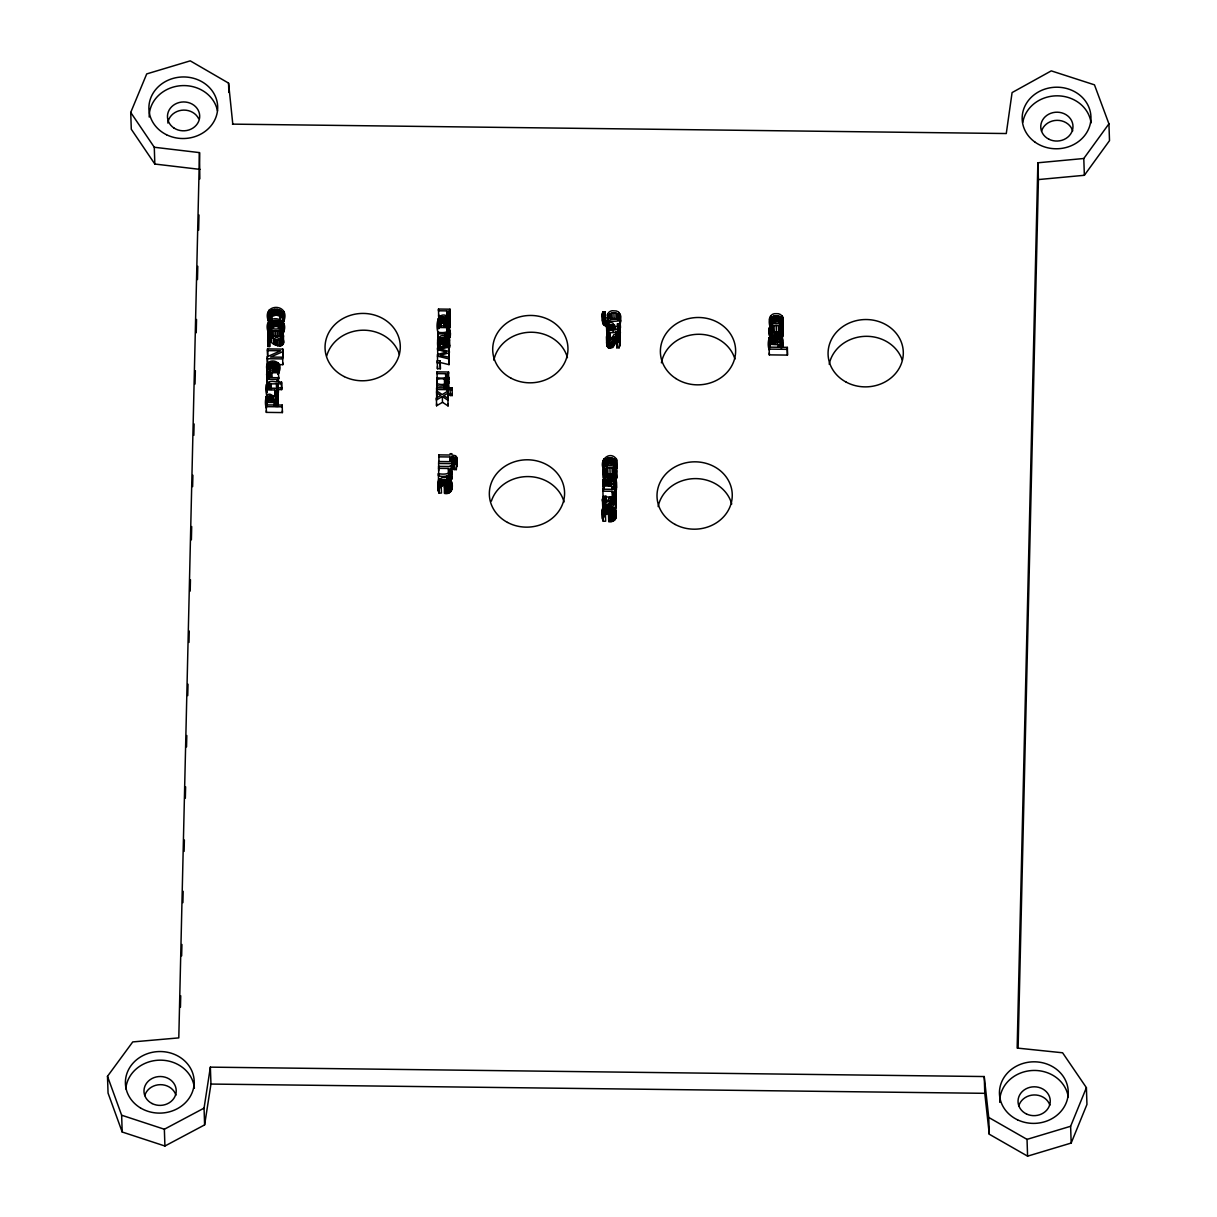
<?xml version="1.0" encoding="UTF-8"?>
<svg xmlns="http://www.w3.org/2000/svg" width="1217" height="1217" viewBox="0 0 1217 1217"><rect width="100%" height="100%" fill="white"/><g stroke="black" fill="none" stroke-linecap="round" stroke-linejoin="round"><path stroke-width="1.5" d="M232.766 123.906L228.553 83.106L190.248 60.85L146.709 73.918L130.721 112.451L154.285 147.257L199.497 152.612L178.793 1037.888L132.744 1041.919L107.492 1076.3L108.054 1093.079L122.187 1132.008L164.919 1146.018L204.608 1124.904L210.967 1084.058L210.358 1067.142L984.234 1076.543L988.736 1117.449L989.284 1134.229L1027.589 1156.15L1071.173 1143.052L1086.948 1104.443L1086.401 1087.663L1062.593 1052.781L1017.153 1048.065L1037.858 162.789L1083.784 158.499L1108.93 123.845L1094.463 84.84L1051.275 70.875L1012.088 92.583L1006.276 133.535L232.417 124.134M180.451 1007.174L180.725 995.765M181.652 955.877L181.926 944.483M182.9 902.679L183.159 891.285M184.102 851.398L184.36 839.989M185.334 798.2L185.608 786.806M186.536 746.903L186.809 735.509M187.737 695.622L188.011 684.213M188.985 642.424L189.259 631.03M190.187 591.127L190.445 579.733M191.388 539.831L191.693 526.535M192.621 486.648L192.894 475.238M193.822 435.351L194.096 423.957M195.024 384.055L195.344 370.759M196.226 332.773L196.53 319.462M197.473 279.575L197.778 266.28M198.63 230.18L198.98 214.983M199.831 178.884L199.497 152.612M266.204 404.896L266.158 406.63L282.192 406.813L282.222 405.078L266.204 404.896L266.356 412.38L282.374 412.578L282.42 410.844M267.329 356.672L267.481 364.476L267.329 356.672L280.701 350.77L267.481 350.618L267.512 348.899L282.846 349.096L282.968 357.433L282.846 349.096M267.71 340.79L267.907 332.317L270.052 332.347L275.377 337.033L279.089 338.478L281.507 337.079L280.427 332.85L282.618 332.773C287.166 342.951 272.167 341.308 269.626 334.066L269.657 346.556L267.892 346.541L267.71 340.79L269.459 340.806M266.356 412.38L266.401 410.646M266.493 406.448L266.447 408.167C264.089 403.496 265.549 388.816 273.11 396.194C272.319 403.207 278.571 400.606 275.727 395.282L277.689 395.206L278.1 405.885L277.902 392.361L276.35 389.988L278.054 390.018L278.1 388.284L266.599 388.147L266.553 389.881L274.723 389.972C275.514 391.661 277.339 396.164 277.902 392.361M266.782 393.897L266.751 395.631C264.378 385.667 265.823 379.232 276.639 382.062L276.67 380.891L278.267 380.906L278.237 382.077L281.553 382.123L281.69 389.607L278.389 389.562L278.313 392.756L278.206 383.811L281.507 383.857L281.69 389.607M266.995 385.074L267.04 383.34M267.892 346.541L267.907 332.317M269.657 346.556L269.626 334.066M272.684 372.493L272.745 362.483L269.185 363.837L268.638 368.721M272.851 371.809L272.745 362.483M274.236 362.499L274.099 367.945C278.313 368.736 278.282 362.194 274.236 362.499L274.418 368.264M268.227 388.269L268.896 383.933L276.594 383.796L276.518 386.976L278.13 387.006L278.206 383.811M278.297 379.461L278.343 377.726L269.763 377.62C264.774 372.006 275.514 372.235 278.45 373.102L278.495 371.368C274.692 369.268 262.431 371.383 268.12 377.605L266.842 377.589L266.797 379.324L278.297 379.461L278.404 382.336M276.533 395.753L278.252 395.768L278.282 394.034M278.678 377.118L278.647 378.852L278.495 371.368M281.507 383.857L281.553 382.123M282.785 351.683L270.524 357.053L282.648 357.205L282.618 358.909L267.284 358.726M277.689 364.598L282.8 364.659L282.846 362.955M436.538 392.848L440.828 395.464L436.431 397.913L436.371 400.043L442.303 396.559L447.871 400.18L447.917 398.202L443.673 395.616L448.039 393.182L448.084 391.053L442.212 394.521L436.584 390.87L436.736 398.598L436.66 387.767L448.16 387.904L448.236 398.933L448.039 393.182M436.66 387.767L436.629 389.501L448.115 389.638M436.857 379.445C449.605 375.718 449.697 387.904 436.766 383.553L436.72 385.287C440.387 387.584 453.272 385.104 446.7 379.232L448.617 377.422L447.217 373.725L448.495 373.741L448.541 372.006L437.04 371.87L436.994 373.604L445.574 373.71C450.549 379.095 439.337 378.259 436.903 377.711L437.055 385.196L436.903 377.711M437.299 360.749L437.238 362.955L440.174 363.001L440.371 368.751L437.435 368.705L437.299 360.749L440.235 360.795L440.371 368.751M437.542 360.43L437.435 354.512L446.365 352.109L437.557 349.507L437.588 347.91L449.149 345.415L449.301 352.976L449.347 351.165M439.276 343.666L439.824 338.782L443.384 337.428L443.216 344.563C449.134 346.571 452.313 337.55 446.076 336.029C436.492 332.895 436.842 344.213 438.576 350.07L437.968 332.15C440.889 333.017 451.644 333.23 446.654 327.616L438.074 327.525L438.105 325.791L449.605 325.928L449.575 327.662L448.297 327.647C450.701 330.613 451.674 336.896 448.206 339.269M438.5 309.042L438.47 310.776L446.624 310.883C447.263 315.34 452.1 315.355 448.252 310.898L449.955 310.928L450.001 309.194L438.5 309.042L438.652 316.542L441.923 316.572M442.303 396.559L442.486 402.31L436.568 405.793L436.614 403.664M436.812 395.251L436.857 393.517M436.949 389.318L436.918 391.053L436.766 383.553M437.222 377.62L437.177 379.354L437.04 371.87M437.435 368.705L437.481 366.515M437.785 353.66L437.755 355.258L437.588 347.91M438.12 339.634L437.968 332.15M438.303 331.541L438.257 333.275C435.032 324.711 438.014 309.133 449.195 317.302C452.055 320.938 447.704 325.304 443.703 324.102L443.87 316.968L439.961 318.9L440.965 323.768L438.85 323.844L437.968 320.314M438.652 316.542L438.698 314.807M440.174 363.001L440.235 360.795M438.531 468.332L448.267 468.454C453.911 474.813 441.71 474.569 438.409 473.58L438.363 475.543C442.653 477.901 456.558 475.558 450.123 468.484L451.568 468.499L451.613 466.537L438.576 466.37L438.713 474.098M438.637 463.494L438.683 461.532L451.72 461.684L451.674 463.647L438.637 463.494L438.713 470.69M456.953 463.099L456.953 466.796L456.755 457.349L455.188 455.645L451.872 455.036L451.903 453.713L450.092 453.698L450.062 455.021L438.85 454.884L438.805 456.847L450.016 456.983L450.153 461.304M438.592 479.331L438.546 481.293L438.409 473.58M443.505 346.754L443.384 337.428M443.977 326.293L443.87 316.968M444.874 337.444L444.753 342.89C448.951 343.681 448.921 337.139 444.874 337.444L445.057 343.209L447.324 344.076M445.346 316.983L445.224 322.429C449.438 323.22 449.408 316.679 445.346 316.983L445.544 322.733L446.822 323.007L446.624 317.257M439.063 493.128C436.918 486.541 437.192 474.508 447.613 477.992C454.915 480.319 453.637 495.654 444.555 493.402L444.555 479.574C440.128 478.829 438.272 484.488 441.269 487.287L441.467 493.037L439.063 493.128L438.561 486.648M444.555 493.402L444.555 479.574M446.243 479.589L446.091 485.766C450.868 486.648 450.822 479.239 446.243 479.589L446.426 485.34L448.997 486.344L448.784 478.464M439.231 362.27L449.027 364.628L448.875 357.129L440.022 355.303L448.982 352.9L449.012 351.47L440.158 348.929L449.119 347.21L449.149 345.415M442.486 402.31L448.069 405.93L448.115 403.953M448.312 395.388L448.039 384.116M448.677 379.491L448.723 377.772M449.027 364.628L448.982 352.9M449.164 358.665L449.012 351.47M449.758 333.412L449.803 331.678M450.199 314.944L450.153 316.679L450.001 309.194M450.092 387.812L450.047 389.775L452.055 389.805L452.1 387.827L450.092 387.812L450.229 395.525L452.237 395.555L452.283 393.578M450.229 395.525L450.275 393.563M450.016 456.983L449.94 460.163L451.75 460.193L451.872 469.397L451.918 467.434M451.75 460.193L451.826 456.938L454.519 457.501L455.204 462.156M451.796 472.287L451.75 474.25L450.305 474.234M451.826 456.938L451.948 465.944L450.123 465.928M453.85 463.814L453.911 461.578L456.177 461.608L456.314 469.595L454.047 469.564L453.85 463.814L456.132 463.844M454.047 469.564L453.911 461.578M456.314 469.595L456.375 467.358M615.878 491.333L615.924 489.371L602.887 489.204L602.841 491.166L612.105 491.288C612.82 496.323 618.297 496.353 613.946 491.303L615.878 491.333L615.893 501.298M608.561 515.81L608.743 507.732C604.317 506.987 602.461 512.646 605.457 515.445L605.655 521.195L603.267 521.287L602.75 514.806C597.547 495.334 630.406 512.676 608.561 515.81L608.743 521.576C613.262 522.884 618.251 518.062 614.981 513.863M608.743 521.576L608.743 507.732M610.432 507.748L610.28 513.924C615.057 514.806 615.011 507.398 610.432 507.748L610.615 513.498L613.185 514.502L613.003 508.736M604.879 312.526L604.712 317.515L608.804 318.595C604.986 315.081 609.458 309.757 613.9 310.837C620.533 310.152 620.913 316.892 620.062 320.695C614.189 321.76 598.429 322.429 602.856 311.826L605.138 311.948L605.062 318.291L605.138 311.948M616.076 497.084L615.908 478.266L613.672 478.357L613.87 484.107M620.29 324.604L620.259 326.46L620.107 318.854M769.159 347.149L769.114 349.112L787.277 349.34L787.46 355.09L769.311 354.862L769.159 347.149L787.323 347.362L787.46 355.09M769.311 354.862L769.357 352.9M769.463 348.153L769.418 350.1C766.482 344.685 768.901 329.168 776.994 337.292C776.096 345.232 783.185 342.296 779.945 336.257L782.181 336.166L782.622 347.514L781.907 331.815C785.148 327.921 780.721 322.748 776.233 323.509C768.581 322.535 767.318 332.332 770.361 337.428L769.235 328.651M787.277 349.34L787.323 347.362M1018.112 1047.746L1038.405 179.568L1037.858 162.789M609.96 333.93L608.865 335.512L609.063 341.277L610.158 339.68L609.96 333.93L607.496 333.899L606.705 335.573L607.42 341.171L609.458 342.296L612.577 341.749L614.722 336.957L616.334 336.059L618.114 338.402L616.593 342.023L616.776 347.773L619.118 347.803L620.107 343.27M606.614 342.388C607.344 354.421 614.022 344.061 617.323 341.992L617.886 342.509M605.975 496.232L604.879 497.814L605.077 503.579L606.157 501.982L605.975 496.232L603.51 496.201L602.324 500.065L602.932 502.804L604.697 504.37L607.587 504.538L609.321 503.245L611.117 498.757L613.14 498.544L614.113 500.704L612.699 507.2M269.809 339.817C272.349 347.058 287.349 348.701 282.816 338.539M613.672 478.357C615.361 489.112 611.238 483.514 609.245 477.749C604.849 475.026 600.103 481.217 604.393 484.518L603.008 484.488L604.043 489.614L603.845 483.864M604.393 470.34C597.441 461.319 609.626 449.666 616.471 459.068L616.73 468.895L616.669 464.833M782.272 328.377L783.261 323.798M277.795 374.288C287.82 358.589 260.575 355.47 267.831 372.25M267.162 370.424L267.101 372.63L266.979 364.674M266.523 384.268L266.736 386.869L268.47 386.778L268.136 385.393M278.952 365.572L276.852 369.01L272.578 369.618M448.175 329.259L450.168 326.704L449.697 318.124M448.434 349.233L449.697 345.248M451.659 489.842L451.492 481.917M282.755 323.57C293.89 302.044 258.247 302.075 269.474 323.403L268.075 313.377M607.161 326.217C599.509 325.593 603.891 316.314 602.856 311.826M603.449 466.872L604.453 463.753M769.661 317.88L770.011 326.704C768.231 321.486 769.068 312.769 776.446 313.667C781.344 312.952 785.163 318.55 782.075 322.627L783.185 334.569L782.105 337.581M447.171 390.672L448.723 388.801L448.328 386.534M268.257 319.128L268.409 317.835M449.818 330.781L447.263 333.777L437.922 333.884M449.803 475.132L449.986 480.898L451.933 478.616L451.066 475.117M267.923 323.311L268.409 332.85C260.377 312.252 292.886 315.462 282.633 334.127L282.45 328.362L283.561 326.156M602.963 470.751C603.282 463.692 616.639 463.783 616.715 470.918C616.38 477.962 603.024 477.885 602.963 470.751L604.088 479.528L603.891 473.778M615.011 480.441L616.776 477.794L616.41 471.664M769.57 333.26L769.509 335.527M283.759 331.906L283.637 323.494M609.489 314.899L610.615 318.626L617.764 318.702C622.526 311.567 605.975 310.35 609.489 318.458M617.475 323.768C619.164 334.523 615.057 328.909 613.049 323.159C608.652 320.421 603.906 326.612 608.196 329.913L606.811 329.898L606.766 331.861C612.82 333.975 623.454 332.317 619.712 323.676L617.475 323.768L617.673 329.518M618.738 337.048L620.153 335.025L620.229 327.236M614.92 491.638L616.35 489.614L616.41 481.841M782.683 339.741C783.003 346.906 773.236 344.046 769.235 344.35L769.281 342.403L770.665 342.418L769.098 337.9M266.143 396.727L267.527 400.712L266.31 400.697L266.264 402.416L275.133 402.462L277.917 400.134M616.471 459.068L615.802 464.727L613.338 464.696C621.157 456.01 599.251 455.751 606.674 464.498L606.766 467.374M603.008 485.75L613.003 486.496L615.848 484.64M779.701 325.471L779.61 322.596C787.429 313.91 765.523 313.651 772.947 322.399L777.709 321.531L780.766 322.931M604.94 470.051C604.058 475.238 614.342 475.664 614.828 470.903C614.342 465.472 602.506 466.704 605.047 472.926M771.228 327.951C770.331 333.139 780.629 333.564 781.101 328.803C780.234 322.748 767.41 325.243 771.365 332.271M269.642 323.752C268.546 330.339 281.386 330.918 281.964 324.802C281.036 317.394 265.641 319.934 269.702 328.438M455.112 459.281L454.762 461.015L456.771 461.03M269.946 312.556L270.113 317.743C264.393 305.558 289.387 307.84 280.093 317.789L280.184 320.664M204.608 1124.904L204.06 1108.124L210.358 1067.142M448.434 383.933L448.464 377.97M619.833 346.16L619.909 337.52L618.921 335.284L616.928 334.143L613.885 334.629L611.588 339.482L610.021 340.364L608.257 338.858L608.865 335.512M615.133 510.106L616.167 506.515L615.711 493.996M267.968 397.138L269.14 400.728L272.319 400.773L270.646 396.179L268.364 396.529L268.075 400.028M608.546 326.825L609.869 324.772L612.394 325.167L613.642 329.99L610.021 329.944L608.546 326.825L608.637 329.701M604.895 480.472L606.203 484.533L609.823 484.579L609.048 480.35L607.04 479.239L604.895 480.472L604.819 484.305M771.167 338.372L772.491 342.433L776.096 342.479L775.32 338.25L773.327 337.139L771.167 338.372L771.198 343.088M619.742 324.483L620.533 315.842M278.1 399.495L278.1 398.111M450.001 320.39L449.727 318.322M604.271 503.032L604.879 497.814M602.917 503.64L603.617 509.223L603.434 503.473M282.694 322.125L283.85 312.267M613.14 498.544L613.338 504.294L611.299 504.507L610.341 506.744L610.143 500.993M615.087 508.676L615.924 499.822L614.357 497.053L609.9 496.947L606.72 502.591L605.123 502.499L604.18 500.157M438.607 323.889L438.728 328.849L438.409 318.139M451.477 484.092L449.21 486.967L444.372 487.652M439.93 325.319L441.573 323.205L444.053 322.718M267.071 378.943L267.162 381.819M268.531 327.875L268.044 331.663M604.073 467.693L603.236 477.627M769.905 342.388L769.768 346.739L769.585 340.973M1071.173 1143.052L1070.625 1126.273L1086.401 1087.663M619.118 347.803L619.651 340.41M267.177 388.923L266.919 392.619L266.706 383.674M444.753 485.324L441.923 485.872L440.311 487.515L440.128 481.765M608.941 513.483L606.112 514.03L604.271 516.434L604.073 510.668M267.329 400.895L266.249 403.101L267.238 405.9M616.776 347.773L617.125 336.242M1038.405 179.568L1084.362 175.294L1109.508 140.64L1108.93 123.845M613.946 464.529L609.23 463.601L605.701 465.457L605.518 459.707M771.974 323.357L772.978 322.307L772.78 316.557M607.937 329.366L606.72 331.861L607.846 335.025L607.663 329.275M267.77 324.62C267.877 331.648 278.389 332.545 282.45 328.362M770.178 331.678L775.99 333.945L781.907 331.815M281.37 311.141L281.568 316.907L276.289 314.975L270.935 316.8L270.752 311.05M281.142 322.353L281.34 328.118L276.031 326.308L270.676 327.997L270.478 322.246M610.265 319.599L614.083 318.611L617.582 319.508L617.384 313.758M272.943 368.234L269.368 369.588L269.185 363.837M443.581 343.179L440.022 344.533L439.824 338.782M281.736 334.964L277.598 336.47L272.441 336.09L272.243 330.324M107.492 1076.3L121.639 1115.213L164.356 1129.239L204.06 1108.124M612.957 468.149L613.155 473.9L606.37 474.174L606.172 468.423M777.724 339.619L780.28 338.95L780.097 333.184M609.9 481.795L614.007 481.05M988.736 1117.449L1027.026 1139.371L1070.625 1126.273M779.245 326.05L779.428 331.8L773.358 331.724L773.16 325.973M269.292 317.652L271.726 317.546L271.817 320.421M769.524 319.021L770.483 322.49L772.947 322.399M438.379 344.32L440.493 344.244L439.185 340.775M267.74 369.375L269.855 369.299L268.546 365.83M603.252 461.121L604.195 464.59L606.674 464.498M438.881 487.363L441.269 487.287M602.704 514.669L605.457 515.445M779.61 322.596L782.075 322.627M280.093 317.789L282.557 317.82M613.657 326.369L616.958 326.415M608.394 335.679L606.994 335.649L606.629 325.411M608.743 337.626L612.303 337.672M616.593 342.023L618.936 342.053M278.434 387.827L281.736 387.873M271.65 395.692L274.905 395.723L276.076 399.465L275.94 391.996M452.024 462.703L454.717 463.251M612.592 504.325L614.95 504.355M210.967 1084.058L984.781 1093.322L989.284 1134.229M130.721 112.451L131.284 129.23L154.833 164.036L200.044 169.391M446.274 341.779L445.087 341.521L444.89 335.77M610.645 511.596L611.984 511.901M437.405 356.125L448.845 358.863M774.666 341.003L775.716 341.399M272 400.499L271.087 400.15L270.995 397.274M269.824 313.408L271.726 317.546M619.909 342.433L618.921 335.284M615.133 503.336L616.167 506.515M610.28 484.168L610.904 485.142L610.721 479.392M615.011 498.072L615.985 500.506M450.792 485.705L451.781 488.823M278.267 368.568L279.134 371.322M283.029 315.766L284.139 319.341M282.816 327.023L283.926 330.568M449.636 334.949L450.001 336.546M438.439 337.717L438.257 349.309M620.32 319.721L620.731 321.592M782.364 341.916L782.881 345.491M619.909 329.427L620.411 333.002M616.608 487.591L616.258 479.833M278.191 402.34L278.328 404.105M1083.784 158.499L1084.362 175.294M1027.026 1139.371L1027.589 1156.15M984.234 1076.543L984.781 1093.322M783.063 318.048L783.246 325.882M782.744 316.983L782.85 319.858M782.82 321.045L783.003 326.795M782.911 327.708L783.048 335.694M782.212 316.024L782.303 318.9M782.592 326.688L782.774 332.454M782.485 330.948L782.683 336.698M782.531 337.733L782.714 343.483M781.192 318.413L781.36 322.018M782.12 342.54L782.257 346.86M780.964 317.759L781.116 322.079M781.04 328.073L781.131 330.948M781.633 343.24L781.786 347.545M780.584 317.181L780.721 324.026M780.827 327.434L780.918 330.309M781.101 332.576L781.238 336.896M780.447 326.886L780.599 331.207M781.01 343.787L781.162 348.092M780.021 316.663L780.173 324.833M779.93 326.415L780.112 332.165M780.569 338.098L780.706 342.418M779.321 316.253L779.519 322.018M779.945 336.257L780.143 342.007M780.234 344.168L780.325 347.043M778.484 315.964L778.682 321.714M778.91 333.625L779.093 339.376M779.276 344.396L779.367 347.271M778.378 325.776L778.576 331.526M777.511 315.766L777.709 321.531M778.15 344.457L778.241 347.332M777.541 333.869L777.724 342.494M777.389 338.356L777.541 342.677M776.4 315.705L776.598 321.455M777.039 338.722L777.191 343.042M776.187 325.548L776.37 331.298M775.305 315.751L775.503 321.501M775.99 333.945L776.127 338.25M775.64 338.98L775.792 343.285M775.32 338.25L775.472 342.57M774.347 315.903L774.529 321.653M774.849 337.672L775.001 341.977M774.438 333.838L774.529 336.713M773.495 316.177L773.693 321.927M774.027 325.73L774.21 331.48M774.195 337.276L774.392 343.027M773.327 337.139L773.51 342.89M772.202 317.029L772.415 324.543M772.445 326.323L772.643 332.089M771.791 317.607L771.928 321.927M771.882 326.78L772.019 331.1M772.339 337.261L772.521 343.027M771.532 318.261L771.669 322.581M771.913 333.093L772.004 335.968M771.472 327.327L771.624 331.632M771.608 337.687L771.761 341.992M770.544 315.903L770.635 318.778M770.483 322.49L770.62 326.795M770.939 332.454L771.076 336.774M770.133 321.744L770.27 326.065M769.372 327.51L769.829 336.546M769.342 337.231L769.524 342.996M620.442 314.884L620.64 320.649M620.122 313.971L620.457 323.159M620.062 325.228L620.153 335.025M619.651 330.05L619.849 335.801M619.727 336.683L620.153 344.213M618.86 312.404L618.966 315.279M618.495 315.416L618.647 319.736M619.179 330.735L619.59 341.688M618.282 314.792L618.434 319.097M618.54 331.283L618.692 335.603M617.917 314.229L618.099 319.995M618.099 325.608L618.388 330.081M617.764 331.678L617.901 335.983M618.008 337.505L618.16 341.81M617.688 336.759L617.84 341.064M616.715 313.377L616.913 319.128M616.806 331.891L616.913 334.781M615.908 313.104L616.106 318.854M616.334 336.059L616.517 341.825M615.68 331.967L615.772 334.842M615.619 336.151L615.802 341.916M615.163 327.114L615.27 329.99M614.524 324.787L614.615 327.662M615.102 336.455L615.285 342.205M613.9 312.86L614.083 318.611M614.722 336.957L614.92 342.722M614.418 337.717L614.6 343.468M614.144 338.691L614.326 344.441M613.49 328.21L613.581 331.085M613.824 339.817L614.022 345.567M613.185 326.475L613.322 330.796M612.851 325.76L613.003 330.081M613.322 340.943L613.505 346.708M611.984 312.997L612.166 318.763M612.394 325.167L612.577 330.933M616.791 460.148L616.973 467.982M612.501 336.561L612.592 339.437M612.577 341.749L612.775 347.499M611.74 324.787L611.923 330.537M612.166 337.672L612.273 340.547M616.623 469.808L616.776 477.794M616.213 473.048L616.41 478.798M610.584 313.469L610.767 319.234M611.573 342.236L611.771 347.986M615.802 464.727L615.939 469.047M610.858 324.635L611.04 330.4M615.635 473.915L616.045 482.586M616.152 483.864L616.35 489.614M610.082 313.849L610.219 318.154M614.92 460.513L615.057 464.818M614.691 459.859L614.844 464.179M609.717 314.321L609.854 318.641M614.768 470.173L614.904 474.493M615.361 485.34L615.559 491.09M609.869 324.772L610.052 330.522M610.28 342.373L610.462 348.138M614.296 459.281L614.448 463.586M614.555 469.534L614.965 478.996M615.391 493.204L615.848 508.463M615.68 510.075L615.848 518.001M613.748 458.763L613.9 466.917M614.174 468.986L614.372 474.736M614.479 481.81L614.57 484.685M614.737 485.887L614.874 490.192M615.361 509.025L615.543 514.791M609.154 325.182L609.337 330.933M609.458 334.614L609.641 340.38M614.296 480.198L614.433 484.518M615.376 513.133L615.574 518.898M608.515 320.558L608.652 324.878M608.698 325.882L608.804 328.757M609.458 342.296L609.656 348.047M613.657 468.515L613.84 474.265M613.824 475.284L613.961 479.604M614.92 513.924L615.102 519.674M613.049 458.353L613.246 464.103M613.961 486.268L614.053 489.143M614.022 499.807L614.129 502.682M607.694 317.029L607.8 319.904L607.496 314.169M608.394 336.607L608.53 340.927M608.698 342.053L608.88 347.819M613.474 493.57L613.611 497.829M613.703 499.061L613.885 504.812M614.25 514.593L614.433 520.344M608.165 337.854L608.363 341.734M612.212 458.064L612.394 463.814M612.623 475.725L612.82 481.476M613.003 486.496L613.094 489.371M613.201 492.779L613.353 497.099M613.885 511.809L613.976 514.685M607.998 341.688L608.196 347.438M613.733 509.756L613.885 514.061M607.253 324.133L607.389 328.453M607.496 333.899L607.587 336.774M612.105 467.876L612.303 473.626M612.744 492.018L612.942 497.768M606.964 320.467L607.298 334.234M607.42 341.171L607.618 346.921M613.398 515.126L613.596 520.891M611.238 457.866L611.421 463.631M606.538 326.11L606.903 336.166M606.918 340.501L607.116 346.252M611.877 486.557L611.968 489.432M612.105 491.288L612.288 497.038L603.039 496.916L602.887 489.204M612.334 498.377L612.531 504.127M611.253 475.969L611.451 484.594M606.431 336.637L606.766 345.506M611.117 480.456L611.269 484.777M611.619 498.453L611.816 504.218M612.394 515.521L612.592 521.287M605.64 320.208L605.838 325.958M610.128 457.805L610.31 463.555M611.877 508.067L612.06 513.817M611.117 498.757L611.299 504.507M609.915 467.647L610.097 473.398M604.56 313.408L604.697 317.728M610.736 499.259L610.919 505.025M611.193 515.765L611.39 521.515M604.286 314.412L604.438 318.717M604.545 319.782L604.743 325.532M609.032 457.851L609.23 463.601M609.717 476.045L609.808 478.92M610.417 500.02L610.615 505.77M604.18 315.401L604.271 318.291M609.671 482.799L609.778 485.689M609.367 481.065L609.519 485.385M603.678 319.204L603.86 324.954M609.048 480.35L609.2 484.67M609.839 502.119L609.976 506.439M608.059 458.003L608.257 463.753M608.576 479.772L608.774 485.522M609.321 503.245L609.474 507.565M609.747 515.825L609.945 521.591M603.008 318.458L603.206 324.224M608.165 475.938L608.257 478.813M607.755 467.83L607.937 473.58M602.415 313.484L602.734 323.311M607.222 458.261L607.42 464.027M607.922 479.376L608.12 485.127M608.515 498.864L608.606 501.739M608.591 504.051L608.683 506.926M602.217 315.233L602.4 320.984M606.507 458.657L606.69 464.407M606.887 468.073L607.085 473.824M607.04 479.239L607.237 484.99M607.587 504.538L607.679 507.413M607.679 507.778L607.861 513.528M605.929 459.128L606.127 464.894M605.564 462.947L605.655 465.822M605.61 468.88L605.792 474.63M606.066 479.361L606.249 485.111M605.26 460.361L605.351 463.236M605.64 475.193L605.731 478.068M606.735 507.961L606.933 513.711M605.199 469.427L605.29 472.302M606.294 504.675L606.385 507.55M605.336 479.787L605.534 485.537M605.929 508.265L606.112 514.03M604.195 464.59L604.301 467.465M604.666 474.554L604.803 478.874M605.457 496.916L605.655 502.682M605.473 504.599L605.564 507.474M603.723 458.931L603.906 464.681M603.845 463.844L604.043 469.595M605.245 508.706L605.442 514.472M603.389 459.98L603.738 468.804M604.697 504.37L604.849 508.676M603.48 468.591L603.662 474.341M604.408 498.909L604.545 503.23M604.712 509.269L604.895 515.019M603.1 469.61L603.556 478.646M604.012 503.99L604.149 508.31M604.317 509.923L604.606 516.799M602.826 480L603.191 490.253M602.719 497.875L603.13 508.554M603.069 515.536L603.267 521.287M602.43 498.94L602.765 507.808M602.567 509.056L602.902 520.42M602.202 510.212L602.567 519.492M602.065 511.52L602.324 518.457M456.968 458.124L457.12 465.837M456.39 456.664L456.481 459.554M455.873 456.101L455.964 458.976M454.975 458.216L455.112 462.536M449.818 313.271L450.168 326.704M454.519 457.501L454.671 461.821M452.1 387.827L452.237 395.555M449.727 321.744L449.91 327.495M449.301 322.429L449.925 337.261M449.499 332.135L449.697 337.9M453.652 457.09L453.85 462.856M449.149 332.682L449.332 338.448M449.514 339.497L449.682 347.164M448.723 323.022L448.906 328.773M449.225 338.585L449.438 347.956M448.267 318.748L448.419 323.068M448.647 333.154L448.83 338.904M447.841 312.891L447.886 317.5M448.723 337.763L449.012 348.64M447.613 312.206L447.75 316.511M447.613 317.865L448.069 326.384M452.283 456.953L452.465 462.703M447.202 311.522L447.384 317.272L446.624 310.883M447.902 329.655L448.084 333.184M448.008 333.519L448.16 337.839M448.236 343.483L448.343 346.358M447.628 328.97L447.78 333.291M447.795 339.208L448.099 343.27M447.095 323.844L447.187 326.719M447.263 333.777L447.4 338.098M447.506 343.955L447.597 346.845M448.541 372.006L448.799 383.188M451.613 466.537L451.933 478.616M446.654 327.616L446.852 333.382M447.141 338.326L447.278 342.646M448.51 381.56L448.723 388.801M451.416 470.234L451.674 479.331M448.252 378.183L448.343 381.058M448.343 383.614L448.541 389.364M446.03 324.057L446.122 326.932M446.38 333.93L446.533 338.25M450.868 469.366L451.264 479.954M451.157 480.867L451.385 490.74M446.152 337.717L446.335 343.483M447.582 384.557L447.765 390.307M450.518 474.721L450.701 480.472M447.917 398.202L448.069 405.93M450.716 485.75L450.914 491.516M445.392 333.975L445.574 339.726M446.837 375.521L446.928 378.396M444.753 324.118L444.844 326.993M445.544 344.517L445.65 347.393M446.548 374.912L446.639 377.802M446.7 381.393L446.791 384.268M446.989 384.922L447.126 389.227M446.441 380.799L446.533 383.674M449.362 469.99L449.499 474.311M449.788 479.133L449.879 482.008M450.062 486.435L450.244 492.185M446.259 385.18L446.396 389.501M449.545 481.597L449.697 485.902M445.574 373.71L445.726 378.031M448.951 475.436L449.088 479.741M449.21 486.967L449.408 492.733M443.703 324.102L443.794 326.977M444.281 344.578L444.372 347.454M445.407 379.521L445.559 383.827M448.267 468.454L448.449 474.204M445.376 385.348L445.468 388.223M442.927 317.013L443.11 322.764M444.996 379.537L445.133 383.842M447.947 475.604L448.054 478.479M448.206 487.363L448.404 493.128M443.216 344.563L443.323 347.438M444.418 379.537L444.57 383.857M447.689 479.894L447.871 485.659M442.09 317.181L442.288 322.931M444.281 385.378L444.388 388.253M442.44 337.474L442.638 343.224M446.822 475.649L446.913 478.524M441.375 317.454L441.573 323.205M447.004 487.606L447.202 493.357M440.782 317.835L441.071 326.658M441.619 337.641L441.801 343.392M440.311 318.322L440.66 326.11M440.904 337.915L441.086 343.666M440.128 322.444L440.265 326.749M439.961 318.9L440.143 324.65M445.559 487.667L445.757 493.417M439.748 319.569L439.763 323.19M440.295 338.296L440.584 347.119M440.082 343.696L440.235 348.016M439.474 339.36L439.626 343.681M438.85 323.844L438.957 326.734M439.261 340.03L439.413 344.35M438.09 319.158L438.439 328.027M443.49 479.62L443.673 485.37M442.547 479.802L442.729 485.553M437.77 342.738L437.953 348.488M437.618 339.619L437.74 347.575M441.741 480.107L441.923 485.872M441.056 480.548L441.254 486.298M440.524 481.111L440.706 486.861M439.733 479.057L439.824 481.932M439.885 482.51L440.022 487.515M438.85 454.884L438.941 461.167M436.431 397.913L436.568 405.793M438.379 480.898L438.713 492.261M438.181 485.583L438.379 491.333M438.014 482.054L438.135 490.299M283.47 311.065L284.002 320.634M283.5 316.009L283.683 321.76M283.089 316.907L283.455 328.058M283.12 327.343L283.318 333.093M283.409 335.375L283.561 342.966M283.211 334.371L283.333 343.772M282.131 312.693L282.314 316.435M281.857 311.887L281.994 316.207M282.77 338.706L282.952 344.472M281.903 323.874L281.994 326.749M281.629 323.068L281.766 327.373M282.253 339.3L282.45 345.05M281.553 329.214L281.69 333.534M282.648 357.205L282.8 364.659M280.701 310.502L280.884 316.253M281.568 335.162L281.705 339.482M281.249 334.188L281.386 338.509M281.629 339.771L281.812 345.522M280.625 319.66L280.808 325.411M280.458 321.729L280.64 327.495M280.838 333.443L281.036 339.193L280.397 329.898M280.899 340.106L281.081 345.856M279.834 309.97L280.016 315.72M279.591 321.242L279.773 326.993M280.077 340.304L280.26 346.054M282.222 405.078L282.374 412.578M278.754 309.574L278.952 315.325M278.51 320.877L278.708 326.628M279.012 330.4L279.21 336.151M279.149 340.349L279.332 346.1M277.506 309.316L277.689 315.066M277.248 320.649L277.446 326.399M278.86 364.552L279.043 372.219M277.415 330.705L277.598 336.47M278.571 363.64L278.784 373.01M277.491 340.151L277.689 345.902M276.092 309.224L276.289 314.975M278.069 362.818L278.374 373.695M278.343 377.726L278.48 382.047M277.598 368.538L277.689 371.413M275.833 320.558L276.031 326.308M277.157 364.263L277.293 368.584M278.1 388.284L278.252 395.768M276.092 339.604L276.289 345.354M275.605 330.796L275.787 336.546M276.852 369.01L276.959 371.9M277.628 391.661L277.78 398.081M274.631 309.285L274.814 315.036M276.502 363.381L276.639 367.701M277.643 400.819L277.826 406.584M277.126 390.885L277.324 396.651M274.418 320.603L274.616 326.369M276.594 383.796L276.791 389.546M277.217 401.443L277.354 405.748M274.783 338.767L274.981 344.517M275.97 369.36L276.061 372.25M275.514 362.772L275.696 368.538M276.655 401.914L276.807 406.235M273.369 309.529L273.566 315.279M276.259 396.909L276.411 401.23M273.825 330.674L274.023 336.424M273.171 320.801L273.369 326.567M274.905 369.572L274.996 372.448M275.696 391.296L275.909 401.032M275.97 402.264L276.107 406.569M273.506 337.748L273.703 343.498M275.285 390.611L275.483 396.377M272.319 309.924L272.502 315.675M274.723 389.972L274.905 395.723M275.133 402.462L275.225 405.337M272.091 321.151L272.289 326.901M273.627 369.633L273.734 372.508M271.437 310.441L271.619 316.192M274.129 402.523L274.221 405.398M271.163 316.952L271.254 319.843M271.193 321.638L271.391 327.388M273.673 398.248L273.779 401.123M271.376 335.786L271.558 341.536M273.46 397.138L273.612 401.458M273.11 396.194L273.262 400.499M270.25 311.765L270.448 317.515M270.874 329.792L271.072 335.542M271.802 362.529L272 368.279M271.908 373.026L272.045 377.331M269.961 322.946L270.159 328.696M269.276 309.863L269.383 312.739M269.748 329.077L269.9 333.397M270.965 362.696L271.163 368.447M271.923 397.67L272.015 400.56M271.634 397.046L271.787 401.351M268.851 316.8L269.048 322.551M270.25 362.97L270.448 368.721M271.132 383.72L271.315 389.486M268.455 315.827L268.638 321.577M268.835 328.149L268.987 332.469M270.387 373.071L270.524 377.376M271.224 396.529L271.376 400.834M268.227 312.084L268.349 320.451M269.657 363.351L269.946 372.174M270.646 396.179L270.798 400.499M269.322 373.33L269.459 377.635M269.778 383.735L269.976 389.486M268.835 364.415L268.987 368.736M269.353 382.016L269.55 387.782M269.87 396.057L270.022 400.378M268.622 365.085L268.759 369.831M268.927 373.573L269.079 377.879M268.668 373.893L268.805 378.213M267.512 348.899L267.664 356.368L267.481 350.618M268.501 374.334L268.607 378.472M268.896 383.933L269.033 388.253M268.561 384.146L268.714 388.451M269.003 396.164L269.14 400.484M268.333 384.435L268.485 388.755M267.421 368.614L267.557 372.919M268.364 396.529L268.516 400.849M267.132 367.793L267.314 373.543M266.873 373.193L267.116 380.389M266.675 373.802L267.132 387.493M267.055 400.134L267.147 403.01M266.69 395.616L266.888 401.367M266.356 396.149L266.766 405.2M228.553 83.106L228.857 92.431M154.285 147.257L154.833 164.036M164.356 1129.239L164.919 1146.018M121.639 1115.213L122.187 1132.008M493.859 360.186A37.636 33.68 -1.9 0 1 529.714 332.256A37.636 33.68 -1.9 0 1 567.426 357.631M326.734 355.866A37.636 33.68 -1.9 0 1 362.681 330.203A37.636 33.68 -1.9 0 1 399.419 354.451M491.379 501.1A37.636 33.68 -1.9 0 1 528.3 476.577A37.636 33.68 -1.9 0 1 564.049 501.982M658.154 506.561A37.636 33.68 -1.9 0 1 694.009 478.631A37.636 33.68 -1.9 0 1 731.736 504.005M661.409 362.864A37.636 33.68 -1.9 0 1 696.672 334.325A37.636 33.68 -1.9 0 1 734.931 359.076M829.203 364.263A37.636 33.68 -1.9 0 1 864.085 336.379A37.636 33.68 -1.9 0 1 902.253 360.019M167.824 123.039A16.125 14.437 -1.9 0 1 181.409 110.275A16.125 14.437 -1.9 0 1 198.614 118.627M144.762 1095.574A16.125 14.437 -1.9 0 1 160.248 1084.666A16.125 14.437 -1.9 0 1 175.917 1095.163M1018.72 1106.147A16.125 14.437 -1.9 0 1 1033.948 1094.95A16.125 14.437 -1.9 0 1 1049.86 1105.142M1041.539 131.162A16.125 14.437 -1.9 0 1 1057.101 120.331A16.125 14.437 -1.9 0 1 1072.694 130.919M125.792 1088.896A34.411 30.79 -1.9 0 1 159.944 1060.159A34.411 30.79 -1.9 0 1 194.385 1088.165M999.75 1102.343A34.411 30.79 -1.9 0 1 1031.347 1070.564A34.411 30.79 -1.9 0 1 1068.237 1096.913M1022.828 122.278A34.411 30.79 -1.9 0 1 1057.467 95.824A34.411 30.79 -1.9 0 1 1091.041 122.917M149.189 117.045A34.411 30.79 -1.9 0 1 180.39 85.738A34.411 30.79 -1.9 0 1 217.478 110.899M675.146 524.451A37.636 33.68 -1.9 0 0 732.254 495.958A37.636 33.68 -1.9 0 0 676.5 466.111A37.636 33.68 -1.9 0 0 675.146 524.451M510.836 378.076A37.636 33.68 -1.9 0 0 567.959 349.583A37.636 33.68 -1.9 0 0 512.205 319.736A37.636 33.68 -1.9 0 0 510.836 378.076M344.32 376.631A37.636 33.68 -1.9 0 0 400.287 346.358A37.636 33.68 -1.9 0 0 343.377 318.306A37.636 33.68 -1.9 0 0 344.32 376.631M507.474 522.412A37.636 33.68 -1.9 0 0 564.582 493.919A37.636 33.68 -1.9 0 0 508.828 464.073A37.636 33.68 -1.9 0 0 507.474 522.412M675.815 378.517A37.636 33.68 -1.9 0 0 735.418 354.512A37.636 33.68 -1.9 0 0 682.783 320.467A37.636 33.68 -1.9 0 0 675.815 378.517M166.516 134.737A34.411 30.79 -1.9 0 0 217.691 107.081A34.411 30.79 -1.9 0 0 165.664 81.417A34.411 30.79 -1.9 0 0 166.516 134.737M1035.135 142.222A34.411 30.79 -1.9 0 0 1090.584 122.324A34.411 30.79 -1.9 0 0 1043.973 89.419A34.411 30.79 -1.9 0 0 1035.135 142.222M1017.503 1119.807A34.411 30.79 -1.9 0 0 1068.237 1091.497A34.411 30.79 -1.9 0 0 1015.799 1066.503A34.411 30.79 -1.9 0 0 1017.503 1119.807M140.442 1107.911A34.411 30.79 -1.9 0 0 194.111 1084.377A34.411 30.79 -1.9 0 0 144.869 1054.683A34.411 30.79 -1.9 0 0 140.442 1107.911M846.195 382.138A37.636 33.68 -1.9 0 0 903.303 353.66A37.636 33.68 -1.9 0 0 847.549 323.813A37.636 33.68 -1.9 0 0 846.195 382.138M174.031 128.074A16.125 14.437 -1.9 0 0 199.603 117.851A16.125 14.437 -1.9 0 0 177.104 103.202A16.125 14.437 -1.9 0 0 174.031 128.074M152.125 1103.56A16.125 14.437 -1.9 0 0 176.222 1090.751A16.125 14.437 -1.9 0 0 151.942 1078.551A16.125 14.437 -1.9 0 0 152.125 1103.56M1026.479 1113.981A16.125 14.437 -1.9 0 0 1050.256 1100.716A16.125 14.437 -1.9 0 0 1025.672 1089.002A16.125 14.437 -1.9 0 0 1026.479 1113.981M1048.811 139.179A16.125 14.437 -1.9 0 0 1072.983 126.492A16.125 14.437 -1.9 0 0 1048.78 114.185A16.125 14.437 -1.9 0 0 1048.811 139.179"/></g></svg>
